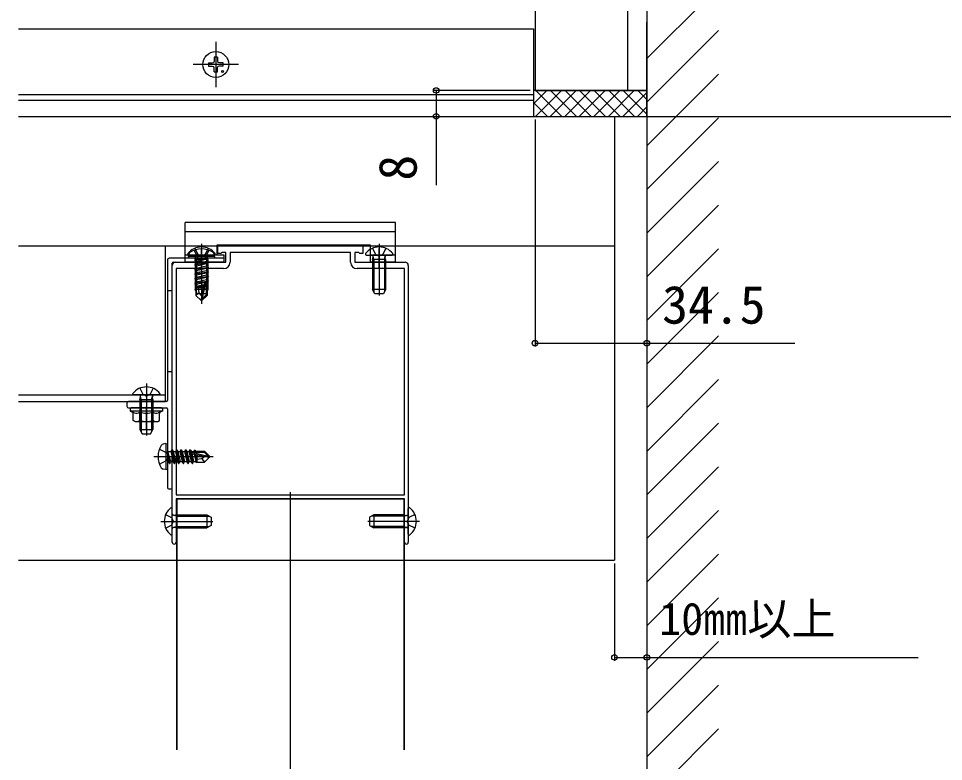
# Model space of a CAD drawing. Units: millimetres, scale not verified. Extents: x -700 to 700, y -1044 to 1037.
# Drawn here: x 131.6 to 417, y -190.4 to 38.9 of the extents above; entities that cross this region are included whole.
import ezdxf
from ezdxf.enums import TextEntityAlignment as Align

# ---------------------------------------------------------------- set-up
doc = ezdxf.new("R2010")
doc.units = ezdxf.units.MM
doc.header["$LTSCALE"] = 6
for name, color, linetype in [('0-3_YKK_11', 7, 'Continuous'), ('0-4_YKK_12', 2, 'Continuous'), ('0-5_YKK_13', 4, 'Continuous'), ('0-6_YKK_D', 6, 'Continuous'), ('0-8_YSS_K', 3, 'Continuous')]:
    doc.layers.add(name, color=color, linetype=linetype)
doc.styles.add('ＭＳ ゴシック', font='')
doc.styles.get('ＭＳ ゴシック').set_extended_font_data('MS Gothic')

msp = doc.modelspace()

# ---------------------------------------------------------------- linework, layer by layer
at = {"layer": '0-3_YKK_11'}
for points in [[(180.1, -36.275), (195.6, -36.275), (195.6, -33.275), (194.4, -33.275), (194.1, -33.575), (193.1, -33.575), (193.1, -31.275), (237.9, -31.275), (237.9, -33.575), (236.9, -33.575), (236.6, -33.275), (235.4, -33.275), (235.4, -36.275), (250.9, -36.275)], [(234.1, -36.275), (234.1, -33.275), (196.9, -33.275), (196.9, -36.275)], [(179.1, -122.675), (179.1, -116.733), (179.22, -116.55), (179.22, -116), (179.1, -115.817), (179.1, -37.275)], [(180.3, -108.075), (250.7, -108.075), (250.7, -38.275), (236.1, -38.275)], [(194.9, -38.275), (180.3, -38.275), (180.3, -108.075)], [(251.9, -37.275), (251.9, -115.817), (251.78, -116), (251.78, -116.55), (251.9, -116.733), (251.9, -122.675)], [(250.7, -122.675), (250.7, -109.275), (180.3, -109.275), (180.3, -122.675)]]:
    msp.add_lwpolyline(points, dxfattribs=at)
for centre, radius, start, end in [((180.1, -37.275), 1, 90.00001, 179.99999), ((194.9, -36.275), 2, 270.00001, 359.99999), ((236.1, -36.275), 2, 180.00001, 269.99999), ((250.9, -37.275), 1, 0.00001, 89.99999), ((179.7, -122.675), 0.6, 179.99999, 0.00001), ((251.3, -122.675), 0.6, 179.99999, 0.00001)]:
    msp.add_arc(centre, radius, start, end, dxfattribs=at)
at = {"layer": '0-4_YKK_12'}
for p, q in [((291, 153.103), (291, 16.725)), ((319.5, 153.103), (319.5, 16.725)), ((325.5, 16.725), (325.5, 37.825)), ((131.641, 35.725), (290.5, 35.725)), ((290.5, 35.725), (290.5, 8.725)), ((192.5, 31.725), (192.5, 17.725)), ((199.5, 24.725), (185.5, 24.725)), ((131.641, 15.425), (290.5, 15.425)), ((291, 16.725), (325.5, 16.725)), ((131.641, 13.725), (290.5, 13.725)), ((131.641, 8.725), (315.5, 8.725)), ((315.5, 8.725), (315.5, -31.275)), ((315.5, 8.725), (315.5, -128.275)), ((131.641, -31.275), (315.5, -31.275)), ((177, -79.275), (177, -31.275)), ((131.641, -77.275), (177, -77.275)), ((131.641, -79.275), (177, -79.275)), ((215.5, -107.275), (215.5, -294.275)), ((180.42, -109.275), (250.58, -109.275)), ((131.641, -128.275), (315.5, -128.275))]:
    msp.add_line(p, q, dxfattribs=at)
for points in [[(180.42, -109.275), (180.42, -128.275), (180.42, -186.834)], [(180.5, -109.275), (180.5, -128.275), (180.5, -186.834)], [(180.5, -109.275), (180.5, -128.275), (180.5, -186.834)], [(250.5, -109.275), (250.5, -128.275), (250.5, -186.834)], [(250.58, -109.275), (250.58, -128.275), (250.58, -186.834)]]:
    msp.add_lwpolyline(points, dxfattribs=at)
at = {"layer": '0-5_YKK_13'}
for p, q in [((191.981, 25.862), (191.88, 25.345)), ((192, 26.97), (191.981, 25.862)), ((193, 26.97), (193.019, 25.862)), ((193.019, 25.862), (193.12, 25.345)), ((190.255, 25.225), (191.363, 25.244)), ((190.255, 24.225), (191.363, 24.206)), ((191.363, 25.244), (191.88, 25.345)), ((191.363, 24.206), (191.88, 24.105)), ((191.981, 23.588), (191.88, 24.105)), ((192, 22.48), (191.981, 23.588)), ((193, 22.48), (193.019, 23.588)), ((193.019, 23.588), (193.12, 24.105)), ((193.637, 25.244), (193.12, 25.345)), ((193.637, 24.206), (193.12, 24.105)), ((194.745, 25.225), (193.637, 25.244)), ((194.745, 24.225), (193.637, 24.206)), ((290.5, 12.54), (294.684, 16.725)), ((291.175, 8.725), (299.175, 16.725)), ((299.285, 8.725), (291.285, 16.725)), ((295.665, 8.725), (303.665, 16.725)), ((303.776, 8.725), (295.776, 16.725)), ((300.155, 8.725), (308.155, 16.725)), ((308.266, 8.725), (300.266, 16.725)), ((304.645, 8.725), (312.645, 16.725)), ((312.756, 8.725), (304.756, 16.725)), ((309.135, 8.725), (317.135, 16.725)), ((317.246, 8.725), (309.246, 16.725)), ((313.625, 8.725), (321.625, 16.725)), ((321.736, 8.725), (313.736, 16.725)), ((318.115, 8.725), (325.5, 16.109)), ((325.5, 9.451), (318.226, 16.725)), ((325.5, 13.941), (322.716, 16.725)), ((294.795, 8.725), (290.5, 13.02)), ((322.605, 8.725), (325.5, 11.619)), ((247.9, -24.075), (183.1, -24.075)), ((183.1, -26.681), (183.1, -24.075)), ((247.9, -26.681), (247.9, -24.075)), ((183.1, -26.758), (183.1, -26.681)), ((183.1, -26.775), (183.1, -26.758)), ((183.1, -26.775), (247.9, -26.775)), ((183.1, -33.775), (183.1, -26.775)), ((247.9, -26.758), (247.9, -26.681)), ((247.9, -26.775), (247.9, -26.758)), ((247.9, -33.775), (247.9, -26.775)), ((188.1, -30.575), (188.1, -46.538)), ((188.1, -30.875), (188.1, -49.185)), ((192.9, -30.975), (240.1, -30.975)), ((192.9, -33.775), (192.9, -30.975)), ((240.1, -30.975), (240.1, -33.775)), ((242.9, -30.575), (242.9, -46.538)), ((183.1, -34.075), (183.1, -33.775)), ((195.1, -34.075), (183.1, -34.075)), ((183.1, -35.075), (183.1, -34.075)), ((184.1, -34.575), (184.241, -33.773)), ((184.124, -34.075), (192.076, -34.075)), ((186.025, -31.998), (186.955, -33.864)), ((186.955, -33.864), (188.1, -34.472)), ((188.1, -38.275), (188.1, -32.075)), ((189.245, -33.864), (188.1, -34.472)), ((188.1, -34.075), (188.1, -37.275)), ((190.175, -31.998), (189.245, -33.864)), ((192.1, -34.575), (191.959, -33.773)), ((192.9, -34.075), (192.9, -33.775)), ((195.1, -35.075), (195.1, -34.075)), ((238.924, -34.075), (246.876, -34.075)), ((240.1, -33.775), (240.1, -34.075)), ((240.825, -31.998), (241.755, -33.864)), ((241.755, -33.864), (242.9, -34.472)), ((242.9, -38.275), (242.9, -32.075)), ((244.045, -33.864), (242.9, -34.472)), ((244.975, -31.998), (244.045, -33.864)), ((247.9, -34.075), (247.9, -33.775)), ((177.6, -35.575), (177.6, -78.975)), ((194.8, -35.075), (178.1, -35.075)), ((179.1, -105.975), (179.1, -36.575)), ((179.4, -36.275), (194.8, -36.275)), ((183.1, -35.275), (183.1, -35.075)), ((192.1, -34.575), (184.1, -34.575)), ((184.1, -34.575), (184.188, -35.075)), ((192.012, -35.075), (184.188, -35.075)), ((186, -35.725), (189.6, -35.125)), ((189.6, -35.225), (186, -35.825)), ((186, -35.725), (186.55, -35.408)), ((186, -35.725), (186, -35.825)), ((186, -35.725), (186, -35.825)), ((186, -35.825), (186.55, -36.143)), ((186, -37.125), (190.2, -36.425)), ((190.2, -36.525), (186, -37.225)), ((186, -37.125), (186.55, -36.808)), ((186.1, -35.475), (186.245, -34.663)), ((190.1, -35.475), (186.1, -35.475)), ((186.1, -35.475), (186.1, -44.675)), ((186.479, -35.475), (186.239, -34.46)), ((186.479, -35.475), (186.479, -45.433)), ((189.6, -35.125), (186.55, -35.408)), ((186.55, -36.143), (189.6, -35.225)), ((186.55, -35.275), (186.55, -35.408)), ((189.65, -36.108), (186.55, -36.808)), ((186.55, -36.143), (186.55, -36.808)), ((189.65, -36.843), (186.55, -37.543)), ((189.6, -35.125), (189.6, -35.225)), ((189.65, -35.275), (189.65, -36.108)), ((190.2, -36.425), (189.65, -36.108)), ((190.2, -36.525), (189.65, -36.843)), ((189.65, -36.843), (189.65, -37.508)), ((189.721, -35.475), (189.961, -34.46)), ((189.721, -35.475), (189.721, -45.433)), ((190.1, -35.475), (189.955, -34.663)), ((190.1, -35.475), (190.1, -44.675)), ((190.2, -36.425), (190.2, -36.525)), ((192.1, -34.575), (192.012, -35.075)), ((195.1, -35.275), (195.1, -35.075)), ((195.1, -36.275), (195.1, -35.275)), ((195.1, -35.975), (195.1, -35.375)), ((240.1, -35.075), (240.1, -35.275)), ((240.1, -35.275), (240.1, -36.275)), ((247.9, -36.275), (240.1, -36.275)), ((240.9, -35.475), (241.045, -34.663)), ((244.9, -35.475), (240.9, -35.475)), ((240.9, -35.475), (240.9, -44.675)), ((241.279, -35.475), (241.039, -34.46)), ((241.279, -35.475), (241.279, -45.433)), ((244.521, -35.475), (244.761, -34.46)), ((244.521, -35.475), (244.521, -45.433)), ((244.9, -35.475), (244.755, -34.663)), ((244.9, -35.475), (244.9, -44.675)), ((247.9, -35.275), (247.9, -35.075)), ((247.9, -36.275), (247.9, -35.275)), ((186, -37.125), (186, -37.225)), ((186, -37.225), (186.55, -37.543)), ((186, -38.525), (190.2, -37.825)), ((190.2, -37.925), (186, -38.625)), ((186, -38.525), (186.55, -38.208)), ((186, -38.525), (186, -38.625)), ((186, -38.625), (186.55, -38.943)), ((186, -39.925), (190.2, -39.225)), ((190.2, -39.325), (186, -40.025)), ((186, -39.925), (186.55, -39.608)), ((186, -39.925), (186, -40.025)), ((189.65, -37.508), (186.55, -38.208)), ((186.55, -37.543), (186.55, -38.208)), ((189.65, -38.908), (186.55, -39.608)), ((186.55, -38.943), (186.55, -39.608)), ((190.2, -37.825), (189.65, -37.508)), ((189.65, -38.243), (189.65, -38.908)), ((190.2, -39.225), (189.65, -38.908)), ((189.65, -39.643), (189.65, -40.308)), ((190.2, -37.825), (190.2, -37.925)), ((190.2, -39.225), (190.2, -39.325)), ((186, -40.025), (186.55, -40.343)), ((186, -41.325), (190.2, -40.625)), ((190.2, -40.725), (186, -41.425)), ((186, -41.325), (186.55, -41.008)), ((186, -41.325), (186, -41.425)), ((186, -41.425), (186.55, -41.743)), ((186, -42.725), (190.2, -42.025)), ((190.2, -42.125), (186, -42.825)), ((186, -42.725), (186.55, -42.408)), ((186, -42.725), (186, -42.825)), ((189.65, -40.308), (186.55, -41.008)), ((186.55, -40.343), (186.55, -41.008)), ((189.65, -41.708), (186.55, -42.408)), ((186.55, -41.743), (186.55, -42.408)), ((189.005, -42.588), (186.55, -43.143)), ((189.432, -42.453), (188.25, -47.651)), ((189.5, -42.623), (189.5, -46.401)), ((190.2, -40.625), (189.65, -40.308)), ((189.65, -41.043), (189.65, -41.708)), ((190.2, -42.025), (189.65, -41.708)), ((189.65, -42.443), (189.65, -43.108)), ((190.2, -40.625), (190.2, -40.725)), ((190.2, -42.025), (190.2, -42.125)), ((177.6, -45.075), (179.1, -45.075)), ((186, -42.825), (186.55, -43.143)), ((190.1, -44.675), (186.1, -44.675)), ((186.8, -46.075), (186.1, -44.675)), ((188.778, -43.585), (186.2, -44.01)), ((186.2, -44.01), (186.55, -43.808)), ((186.4, -44.104), (186.2, -44.01)), ((186.4, -44.104), (186.4, -46.525)), ((188.644, -44.175), (186.4, -44.175)), ((186.55, -43.143), (186.55, -43.808)), ((188.846, -43.289), (186.55, -43.808)), ((188.718, -43.851), (187.052, -44.175)), ((190.1, -44.675), (189.4, -46.075)), ((189.65, -43.108), (189.497, -43.142)), ((190.1, -43.367), (189.5, -43.466)), ((190.1, -43.583), (189.5, -43.699)), ((189.8, -44.175), (189.5, -44.175)), ((190.1, -43.367), (189.65, -43.108)), ((189.8, -43.756), (189.8, -46.525)), ((190.1, -43.367), (190.1, -43.583)), ((244.9, -44.675), (240.9, -44.675)), ((241.6, -46.075), (240.9, -44.675)), ((244.9, -44.675), (244.2, -46.075)), ((187.355, -45.724), (186.4, -46.525)), ((187.95, -48.075), (186.4, -46.525)), ((189.4, -46.075), (186.8, -46.075)), ((188.1, -46.569), (187.95, -48.075)), ((187.95, -48.075), (188.25, -48.075)), ((188.1, -46.569), (188.1, -48.075)), ((189.5, -46.401), (188.25, -47.651)), ((188.25, -48.075), (189.8, -46.525)), ((188.25, -47.651), (188.25, -48.075)), ((189.8, -46.525), (189.5, -46.401)), ((244.2, -46.075), (241.6, -46.075)), ((177.6, -70.075), (179.1, -70.075)), ((171.1, -73.775), (171.1, -89.738)), ((169.025, -75.198), (169.955, -77.064)), ((173.175, -75.198), (172.245, -77.064)), ((165.1, -79.775), (165.1, -80.775)), ((177.3, -79.275), (165.6, -79.275)), ((175.076, -77.275), (167.124, -77.275)), ((169.1, -78.675), (169.245, -77.863)), ((169.1, -78.675), (173.1, -78.675)), ((169.1, -78.675), (169.1, -87.875)), ((169.479, -78.675), (169.239, -77.66)), ((169.479, -78.675), (169.479, -88.633)), ((169.955, -77.064), (171.1, -77.672)), ((172.245, -77.064), (171.1, -77.672)), ((171.1, -78.275), (171.1, -82.275)), ((172.721, -78.675), (172.961, -77.66)), ((172.721, -78.675), (172.721, -88.633)), ((173.1, -78.675), (172.955, -77.863)), ((173.1, -78.675), (173.1, -87.875)), ((165.6, -81.275), (177.3, -81.275)), ((176.1, -82.275), (166.1, -82.275)), ((175.8, -81.275), (166.4, -81.275)), ((169.079, -85.163), (169.079, -82.568)), ((171.1, -87.89), (171.1, -80.846)), ((173.121, -85.163), (173.121, -82.568)), ((177.6, -81.575), (177.6, -105.975)), ((167.059, -85.163), (167.059, -82.974)), ((167.6, -85.475), (167.059, -85.163)), ((167.6, -85.475), (174.6, -85.475)), ((174.6, -85.475), (175.141, -85.163)), ((175.141, -85.163), (175.141, -82.974)), ((169.1, -87.875), (173.1, -87.875)), ((169.1, -87.875), (169.8, -89.275)), ((172.4, -89.275), (173.1, -87.875)), ((169.8, -89.275), (172.4, -89.275)), ((177.1, -92.275), (176.298, -92.417)), ((177.1, -92.275), (177.1, -100.275)), ((177.1, -92.275), (177.6, -92.363)), ((177.6, -92.363), (177.6, -100.187)), ((173.4, -96.275), (191.71, -96.275)), ((176.6, -96.275), (180.1, -96.275)), ((178.25, -98.375), (177.65, -94.775)), ((177.65, -94.775), (177.75, -94.775)), ((177.65, -94.775), (177.932, -97.825)), ((177.75, -94.775), (178.35, -98.375)), ((178.668, -97.825), (177.75, -94.775)), ((177.8, -94.725), (178.632, -94.725)), ((178.95, -94.175), (178.632, -94.725)), ((178.632, -94.725), (179.332, -97.825)), ((179.65, -98.375), (178.95, -94.175)), ((178.95, -94.175), (179.05, -94.175)), ((179.05, -94.175), (179.368, -94.725)), ((179.05, -94.175), (179.75, -98.375)), ((179.368, -94.725), (180.068, -97.825)), ((179.368, -94.725), (180.032, -94.725)), ((180.35, -94.175), (180.032, -94.725)), ((180.032, -94.725), (180.732, -97.825)), ((181.05, -98.375), (180.35, -94.175)), ((180.35, -94.175), (180.45, -94.175)), ((180.45, -94.175), (181.15, -98.375)), ((180.768, -94.725), (181.432, -94.725)), ((181.75, -94.175), (181.432, -94.725)), ((181.432, -94.725), (182.132, -97.825)), ((182.45, -98.375), (181.75, -94.175)), ((181.75, -94.175), (181.85, -94.175)), ((181.85, -94.175), (182.55, -98.375)), ((182.168, -94.725), (182.832, -94.725)), ((183.15, -94.175), (182.832, -94.725)), ((182.832, -94.725), (183.532, -97.825)), ((183.85, -98.375), (183.15, -94.175)), ((183.15, -94.175), (183.25, -94.175)), ((183.25, -94.175), (183.95, -98.375)), ((183.568, -94.725), (184.232, -94.725)), ((184.55, -94.175), (184.232, -94.725)), ((184.232, -94.725), (184.932, -97.825)), ((185.25, -98.375), (184.55, -94.175)), ((184.55, -94.175), (184.65, -94.175)), ((184.65, -94.175), (185.35, -98.375)), ((184.968, -94.725), (185.632, -94.725)), ((184.977, -94.943), (190.176, -96.125)), ((185.113, -95.37), (185.668, -97.825)), ((185.148, -94.875), (188.926, -94.875)), ((185.892, -94.275), (185.632, -94.725)), ((185.632, -94.725), (185.667, -94.878)), ((185.814, -95.53), (186.332, -97.825)), ((185.892, -94.275), (186.108, -94.275)), ((185.892, -94.275), (185.991, -94.875)), ((186.108, -94.275), (186.224, -94.875)), ((186.11, -95.597), (186.535, -98.175)), ((186.281, -94.575), (189.05, -94.575)), ((186.376, -95.657), (186.7, -97.324)), ((186.7, -94.575), (186.7, -94.875)), ((186.7, -95.731), (186.7, -97.975)), ((188.249, -97.02), (189.05, -97.975)), ((189.05, -94.575), (188.926, -94.875)), ((188.926, -94.875), (190.176, -96.125)), ((190.6, -96.125), (189.05, -94.575)), ((190.6, -96.425), (189.05, -97.975)), ((189.094, -96.275), (190.6, -96.275)), ((189.094, -96.275), (190.6, -96.425)), ((190.176, -96.125), (190.6, -96.125)), ((190.6, -96.425), (190.6, -96.125)), ((177.8, -97.825), (177.932, -97.825)), ((178.25, -98.375), (177.932, -97.825)), ((178.25, -98.375), (178.35, -98.375)), ((178.25, -98.375), (178.35, -98.375)), ((178.35, -98.375), (178.668, -97.825)), ((178.668, -97.825), (179.332, -97.825)), ((179.65, -98.375), (179.332, -97.825)), ((179.65, -98.375), (179.75, -98.375)), ((179.75, -98.375), (180.068, -97.825)), ((180.068, -97.825), (180.732, -97.825)), ((181.05, -98.375), (180.732, -97.825)), ((181.05, -98.375), (181.15, -98.375)), ((181.15, -98.375), (181.468, -97.825)), ((181.468, -97.825), (182.132, -97.825)), ((182.45, -98.375), (182.132, -97.825)), ((182.45, -98.375), (182.55, -98.375)), ((182.55, -98.375), (182.868, -97.825)), ((182.868, -97.825), (183.532, -97.825)), ((183.85, -98.375), (183.532, -97.825)), ((183.85, -98.375), (183.95, -98.375)), ((183.95, -98.375), (184.268, -97.825)), ((184.268, -97.825), (184.932, -97.825)), ((185.25, -98.375), (184.932, -97.825)), ((185.25, -98.375), (185.35, -98.375)), ((185.35, -98.375), (185.668, -97.825)), ((185.668, -97.825), (186.332, -97.825)), ((186.535, -98.175), (186.332, -97.825)), ((186.629, -97.975), (186.535, -98.175)), ((186.629, -97.975), (189.05, -97.975)), ((177.1, -100.275), (176.298, -100.134)), ((177.1, -100.275), (177.6, -100.187)), ((177.9, -106.275), (178.8, -106.275)), ((179.1, -120.251), (179.1, -112.299)), ((251.9, -120.251), (251.9, -112.299)), ((175.6, -116.275), (191.563, -116.275)), ((177.023, -114.2), (178.888, -115.13)), ((178.888, -115.13), (179.497, -116.275)), ((178.888, -117.42), (179.497, -116.275)), ((180.5, -114.654), (179.485, -114.414)), ((180.5, -114.275), (179.688, -114.42)), ((180.5, -114.275), (180.5, -118.275)), ((180.5, -114.275), (189.7, -114.275)), ((180.5, -114.654), (190.458, -114.654)), ((189.7, -114.275), (189.7, -118.275)), ((189.7, -114.275), (191.1, -114.975)), ((191.1, -114.975), (191.1, -117.575)), ((255.4, -116.275), (239.437, -116.275)), ((241.3, -114.275), (239.9, -114.975)), ((239.9, -114.975), (239.9, -117.575)), ((250.5, -114.654), (240.542, -114.654)), ((250.5, -114.275), (241.3, -114.275)), ((241.3, -114.275), (241.3, -118.275)), ((250.5, -114.275), (250.5, -118.275)), ((250.5, -114.275), (251.312, -114.42)), ((250.5, -114.654), (251.515, -114.414)), ((252.112, -115.13), (251.503, -116.275)), ((252.112, -117.42), (251.503, -116.275)), ((253.977, -114.2), (252.112, -115.13)), ((177.023, -118.35), (178.888, -117.42)), ((180.5, -117.896), (179.485, -118.136)), ((180.5, -118.275), (179.688, -118.131)), ((180.5, -117.896), (190.458, -117.896)), ((180.5, -118.275), (189.7, -118.275)), ((191.1, -117.575), (189.7, -118.275)), ((239.9, -117.575), (241.3, -118.275)), ((250.5, -117.896), (240.542, -117.896)), ((250.5, -118.275), (241.3, -118.275)), ((250.5, -117.896), (251.515, -118.136)), ((250.5, -118.275), (251.312, -118.131)), ((253.977, -118.35), (252.112, -117.42))]:
    msp.add_line(p, q, dxfattribs=at)
msp.add_lwpolyline([(325.5, 16.725), (290.5, 16.725), (290.5, 8.725), (325.5, 8.725)], close=True, dxfattribs=at)
for points in [[(185.8, -32.596), (186.955, -34.912), (188.1, -35.521)], [(190.4, -32.596), (189.245, -34.912), (188.1, -35.521)], [(247.9, -35.075), (247.9, -34.075), (240.1, -34.075), (240.1, -35.075)], [(195.1, -36.275), (183.1, -36.275), (183.1, -35.275)], [(190.2, -37.925), (189.65, -38.243), (186.55, -38.943)], [(190.2, -39.325), (189.65, -39.643), (186.55, -40.343)], [(190.2, -40.725), (189.65, -41.043), (186.55, -41.743)], [(189.01, -42.568), (188.1, -46.569), (187.355, -45.724), (187.2, -44.175)], [(190.2, -42.125), (189.65, -42.443), (189.458, -42.486)], [(190.1, -43.583), (189.65, -43.843), (189.5, -43.877)], [(166.1, -81.575), (166.1, -82.275), (167.469, -82.773)], [(176.1, -81.575), (176.1, -82.275), (174.731, -82.773)], [(175.121, -93.975), (177.437, -95.13), (178.046, -96.275)], [(175.121, -98.575), (177.437, -97.42), (178.046, -96.275)], [(180.45, -94.175), (180.768, -94.725), (181.468, -97.825)], [(181.85, -94.175), (182.168, -94.725), (182.868, -97.825)], [(183.25, -94.175), (183.568, -94.725), (184.268, -97.825)], [(184.65, -94.175), (184.968, -94.725), (185.011, -94.917)], [(185.093, -95.366), (189.094, -96.275), (188.249, -97.02), (186.7, -97.175)], [(186.108, -94.275), (186.368, -94.725), (186.401, -94.875)]]:
    msp.add_lwpolyline(points, dxfattribs=at)
for centre, radius in [((192.5, 24.725), 4), ((194.621, 22.604), 0.3)]:
    msp.add_circle(centre, radius, dxfattribs=at)
for centre, radius, start, end in [((192.5, 24.725), 2.3, 77.44414, 102.55586), ((192.5, 24.725), 2.3, 167.44414, 192.55586), ((192.5, 24.725), 2.3, 347.44414, 12.55586), ((192.5, 24.725), 2.3, 257.44414, 282.55586), ((184.124, -33.801), 0.274, 142.28591, 270), ((188.1, -36.875), 5.3, 37.71409, 142.28591), ((185.128, -33.929), 0.9, 122.05588, 170), ((188.1, -38.675), 6.5, 57.94412, 122.05588), ((185.752, -34.575), 0.5, 349.90904, 90), ((190.448, -34.575), 0.5, 90, 190.09096), ((191.072, -33.929), 0.9, 10, 57.94412), ((192.076, -33.801), 0.274, 270, 37.71409), ((238.924, -33.801), 0.274, 142.28591, 270), ((242.9, -36.875), 5.3, 37.71409, 142.28591), ((240.552, -34.575), 0.5, 349.90904, 90), ((245.248, -34.575), 0.5, 90, 190.09096), ((246.876, -33.801), 0.274, 270, 37.71409), ((178.1, -35.575), 0.5, 90, 180), ((179.4, -36.575), 0.3, 90, 180), ((186.35, -35.275), 0.2, 0, 90), ((189.85, -35.275), 0.2, 90, 180), ((194.8, -35.375), 0.3, 360, 90), ((194.8, -35.975), 0.3, 270, 0), ((189.252, -42.623), 0.248, 0, 167.19096), ((167.124, -77.001), 0.274, 142.28591, 270), ((171.1, -80.075), 5.3, 37.71409, 142.28591), ((175.076, -77.001), 0.274, 270, 37.71409), ((165.6, -79.775), 0.5, 90, 180), ((168.752, -77.775), 0.5, 349.90904, 90), ((173.448, -77.775), 0.5, 90, 190.09096), ((177.3, -78.975), 0.3, 270, 0), ((165.6, -80.775), 0.5, 180, 270), ((166.4, -81.575), 0.3, 90, 180), ((166.559, -82.974), 0.5, 0, 70), ((168.075, -81.109), 1.771, 250, 304.56509), ((171.1, -76.193), 6.687, 252.41205, 270), ((171.1, -76.193), 6.687, 270, 287.58795), ((174.125, -81.109), 1.771, 235.43491, 290), ((175.641, -82.974), 0.5, 110, 180), ((175.8, -81.575), 0.3, 0, 90), ((177.3, -81.575), 0.3, 0, 90), ((168.075, -83.704), 1.771, 240, 304.56509), ((171.1, -78.788), 6.687, 252.41205, 270), ((171.1, -78.788), 6.687, 270, 287.58795), ((174.125, -83.704), 1.771, 235.43491, 300), ((181.2, -96.275), 6.5, 147.94412, 212.05588), ((176.454, -93.303), 0.9, 100, 147.94412), ((177.8, -94.525), 0.2, 180, 270), ((185.148, -95.123), 0.248, 90, 257.19096), ((176.454, -99.247), 0.9, 212.05588, 260), ((177.8, -98.025), 0.2, 90, 180), ((177.9, -105.975), 0.3, 180, 270), ((178.8, -105.975), 0.3, 270, 0), ((181.9, -116.275), 5.3, 127.71409, 232.28591), ((178.826, -112.299), 0.274, 0, 127.71409), ((179.6, -113.927), 0.5, 180, 280.09096), ((251.4, -113.927), 0.5, 259.90904, 0), ((252.174, -112.299), 0.274, 52.28591, 180), ((249.1, -116.275), 5.3, 307.71409, 52.28591), ((179.6, -118.623), 0.5, 79.90904, 180), ((251.4, -118.623), 0.5, 0, 100.09096), ((178.826, -120.251), 0.274, 232.28591, 0), ((252.174, -120.251), 0.274, 180, 307.71409)]:
    msp.add_arc(centre, radius, start, end, dxfattribs=at)
at = {"layer": '0-6_YKK_D'}
for p, q in [((289.5, 16.725), (259.5, 16.725)), ((318.5, 8.725), (504, 8.725)), ((291, 7.725), (291, -62.275)), ((325.5, 7.725), (325.5, -62.275)), ((325.5, -21.054), (325.5, -159.275)), ((315.5, -129.275), (315.5, -159.275))]:
    msp.add_line(p, q, dxfattribs=at)
for points in [[(260.5, 16.725), (260.5, 8.725), (260.5, -12.53)], [(291, -61.275), (325.5, -61.275), (371.173, -61.275)], [(315.5, -158.275), (325.5, -158.275), (409.241, -158.275)]]:
    msp.add_lwpolyline(points, dxfattribs=at)
for centre in [(260.5, 16.725), (260.5, 8.725), (291, -61.275), (325.5, -61.275), (315.5, -158.275), (325.5, -158.275)]:
    msp.add_circle(centre, 0.85, dxfattribs=at)
at = {"layer": '0-8_YSS_K'}
for p, q in [((325.5, 153.103), (325.5, -283.275)), ((325.5, 26.564), (347.639, 48.703)), ((325.5, 13.093), (347.639, 35.233)), ((325.5, -0.377), (347.639, 21.762)), ((325.5, -13.847), (347.639, 8.292)), ((325.5, -27.318), (347.639, -5.179)), ((325.5, -40.788), (347.639, -18.649)), ((325.5, -54.259), (347.639, -32.119)), ((325.5, -67.729), (347.639, -45.59)), ((325.5, -81.199), (347.639, -59.06)), ((325.5, -94.67), (347.639, -72.531)), ((325.5, -108.14), (347.639, -86.001)), ((325.5, -121.61), (347.639, -99.471)), ((325.5, -135.081), (347.639, -112.942)), ((325.5, -148.551), (347.639, -126.412)), ((325.5, -162.022), (347.639, -139.882)), ((325.5, -175.492), (347.639, -153.353)), ((325.5, -188.962), (347.639, -166.823)), ((325.5, -202.433), (347.639, -180.294))]:
    msp.add_line(p, q, dxfattribs=at)

# ---------------------------------------------------------------- texts
at = {"layer": '0-6_YKK_D', "style": 'ＭＳ ゴシック'}
msp.add_text('8', height=11.73, rotation=90, dxfattribs=at).set_placement((258, -11.121), align=Align.BOTTOM_LEFT)
for s, height, p in [('34.5', 11.73, (330.218, -58.775)), ('10㎜以上', 9.971, (329.314, -154.307))]:
    msp.add_text(s, height=height, dxfattribs=at).set_placement(p, align=Align.BOTTOM_LEFT)

doc.saveas('drawing.dxf')
